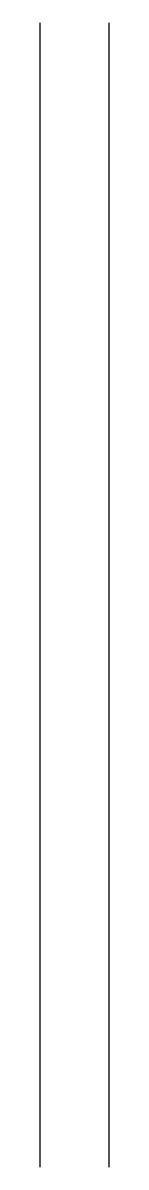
# Model space of a CAD drawing. Header units: metres. Extents: x 5801 to 5820, y 1686 to 1999.
import ezdxf

# ---------------------------------------------------------------- set-up
doc = ezdxf.new("R2010")
doc.units = ezdxf.units.M
doc.layers.add('3', color=7, linetype='Continuous')

msp = doc.modelspace()

# ---------------------------------------------------------------- linework, layer by layer
at = {"layer": '3', "color": 7, "lineweight": 25}
for points in [[(5800.54, 1998.98), (5800.54, 1685.98)], [(5819.54, 1685.98), (5819.54, 1998.98)]]:
    msp.add_lwpolyline(points, dxfattribs=at)

doc.saveas('drawing.dxf')
